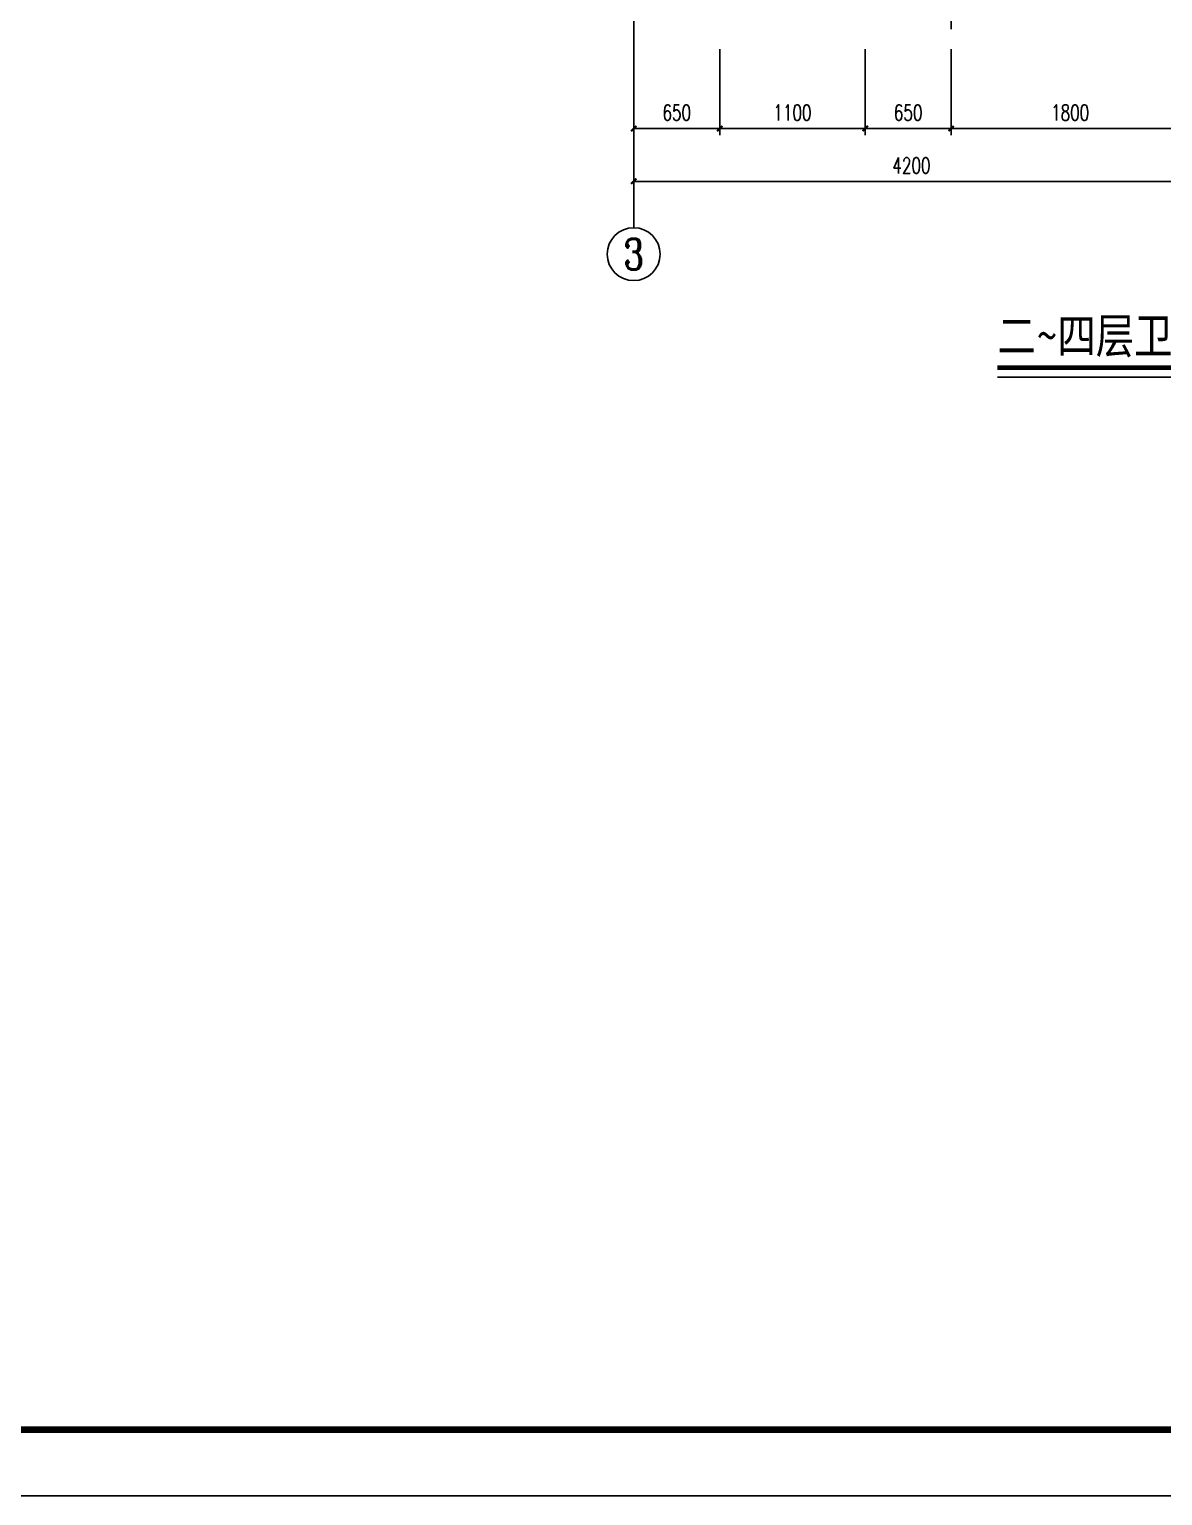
# Model space of a CAD drawing. Extents: x 6128144 to 12201635, y -1670122 to -706096.
# Drawn here: x 6210799 to 6219369, y -753340 to -742251 of the extents above; entities that cross this region are included whole.
import ezdxf
from ezdxf.enums import TextEntityAlignment as Align

# ---------------------------------------------------------------- set-up
doc = ezdxf.new("R2010")
doc.units = 0
doc.header["$LTSCALE"] = 1000
doc.header["$MEASUREMENT"] = 0
doc.linetypes.add('DOTE', pattern=[2.42, 2, -0.2, 0.02, -0.2])
doc.layers.get('0').update_dxf_attribs({"linetype": 'CONTINUOUS'})
doc.layers.get('Defpoints').update_dxf_attribs({"linetype": 'CONTINUOUS'})
for name, color, linetype in [('AXIS', 3, 'CONTINUOUS'), ('AXIS_TEXT', 7, 'CONTINUOUS'), ('DIM_SYMB', 3, 'CONTINUOUS'), ('DOTE', 252, 'CONTINUOUS'), ('PUB_DIM', 3, 'CONTINUOUS'), ('PUB_TEXT', 7, 'CONTINUOUS'), ('PUB_TITLE', 4, 'CONTINUOUS')]:
    doc.layers.add(name, color=color, linetype=linetype)
doc.styles.add('-宋体', font='', dxfattribs={"width": 0.8})
doc.styles.add('_TCH_AXIS', font='COMPLEX', dxfattribs={"bigfont": 'GBCBIG'})
doc.styles.add('_TCH_DIM_T3', font='SIMPLEX', dxfattribs={"width": 0.705882, "bigfont": 'GBCBIG'})
doc.styles.add('COMPLEX', font='COMPLEX')
doc.styles.get('-宋体').set_extended_font_data('SimSun')
doc.dimstyles.new('_TCH_ARCH&&50', dxfattribs={"dimtxt": 119, "dimasz": 40, "dimexe": 50, "dimexo": 100, "dimgap": 60.5, "dimtad": 1, "dimdec": 0, "dimzin": 0, "dimdsep": 46, "dimtxsty": '_TCH_DIM_T3', "dimblk": 'ARCHTICK', "dimcen": 0.09, "dimclrt": 7, "dimazin": 2, "dimtfac": 1, "dimtdec": 0, "dimtix": 1, "dimtmove": 2, "dimatfit": 3, "dimfxl": 0, "dimtolj": 1, "dimtzin": 0, "dimarcsym": 0})

# ---------------------------------------------------------------- blocks, each defined once
blk = doc.blocks.new('_AXISO')
blk.add_circle((0, 0), 0.5)
at = {"layer": 'AXIS_TEXT', "style": 'COMPLEX', "width": 1.041667}
blk.add_attdef('A', text='', height=0.56, dxfattribs=at).set_placement((-0.25, -0.28), (0.25, -0.28), align=Align.FIT)
blk = doc.blocks.new('_ArchTick')
at = {"color": 0, "linetype": 'ByBlock', "const_width": 0.4}
blk.add_lwpolyline([(-0.5, -0.5), (0.5, 0.5)], dxfattribs=at)
blk = doc.blocks.new('*D2246')
at = {"layer": 'Defpoints', "color": 0}
for p in [(6215369, -742301), (6216019, -742301), (6216019, -743001)]:
    blk.add_point(p, dxfattribs=at)
at = {"layer": 'PUB_DIM', "color": 0, "lineweight": -2}
for p, q in [((6215369, -742401), (6215369, -743051)), ((6216019, -742401), (6216019, -743051)), ((6215369, -743001), (6216019, -743001))]:
    blk.add_line(p, q, dxfattribs=at)
at = {"layer": 'PUB_DIM', "color": 0, "lineweight": -2, "xscale": 40, "yscale": 40, "zscale": 40, "rotation": 180}
blk.add_blockref('_ArchTick', (6215369, -743001), dxfattribs=at)
at = {"layer": 'PUB_DIM', "color": 0, "lineweight": -2, "xscale": 40, "yscale": 40, "zscale": 40}
blk.add_blockref('_ArchTick', (6216019, -743001), dxfattribs=at)
at = {"layer": 'PUB_DIM', "color": 7, "insert": (6215694, -742881), "char_height": 119, "attachment_point": 5, "style": '_TCH_DIM_T3'}
blk.add_mtext('\\A1;650', dxfattribs=at)
blk = doc.blocks.new('*D2247')
at = {"layer": 'Defpoints', "color": 0}
for p in [(6216019, -742301), (6217119, -742301), (6217119, -743001)]:
    blk.add_point(p, dxfattribs=at)
at = {"layer": 'PUB_DIM', "color": 0, "lineweight": -2}
for p, q in [((6216019, -742401), (6216019, -743051)), ((6217119, -742401), (6217119, -743051)), ((6216019, -743001), (6217119, -743001))]:
    blk.add_line(p, q, dxfattribs=at)
at = {"layer": 'PUB_DIM', "color": 0, "lineweight": -2, "xscale": 40, "yscale": 40, "zscale": 40, "rotation": 180}
blk.add_blockref('_ArchTick', (6216019, -743001), dxfattribs=at)
at = {"layer": 'PUB_DIM', "color": 0, "lineweight": -2, "xscale": 40, "yscale": 40, "zscale": 40}
blk.add_blockref('_ArchTick', (6217119, -743001), dxfattribs=at)
at = {"layer": 'PUB_DIM', "color": 7, "insert": (6216569, -742881), "char_height": 119, "attachment_point": 5, "style": '_TCH_DIM_T3'}
blk.add_mtext('\\A1;1100', dxfattribs=at)
blk = doc.blocks.new('*D2248')
at = {"layer": 'Defpoints', "color": 0}
for p in [(6217119, -742301), (6217769, -742301), (6217769, -743001)]:
    blk.add_point(p, dxfattribs=at)
at = {"layer": 'PUB_DIM', "color": 0, "lineweight": -2}
for p, q in [((6217119, -742401), (6217119, -743051)), ((6217769, -742401), (6217769, -743051)), ((6217119, -743001), (6217769, -743001))]:
    blk.add_line(p, q, dxfattribs=at)
at = {"layer": 'PUB_DIM', "color": 0, "lineweight": -2, "xscale": 40, "yscale": 40, "zscale": 40, "rotation": 180}
blk.add_blockref('_ArchTick', (6217119, -743001), dxfattribs=at)
at = {"layer": 'PUB_DIM', "color": 0, "lineweight": -2, "xscale": 40, "yscale": 40, "zscale": 40}
blk.add_blockref('_ArchTick', (6217769, -743001), dxfattribs=at)
at = {"layer": 'PUB_DIM', "color": 7, "insert": (6217444, -742881), "char_height": 119, "attachment_point": 5, "style": '_TCH_DIM_T3'}
blk.add_mtext('\\A1;650', dxfattribs=at)
blk = doc.blocks.new('*D2249')
at = {"layer": 'Defpoints', "color": 0}
for p in [(6217769, -742301), (6219569, -742301), (6219569, -743001)]:
    blk.add_point(p, dxfattribs=at)
at = {"layer": 'PUB_DIM', "color": 0, "lineweight": -2}
for p, q in [((6217769, -742401), (6217769, -743051)), ((6219569, -742401), (6219569, -743051)), ((6217769, -743001), (6219569, -743001))]:
    blk.add_line(p, q, dxfattribs=at)
at = {"layer": 'PUB_DIM', "color": 0, "lineweight": -2, "xscale": 40, "yscale": 40, "zscale": 40, "rotation": 180}
blk.add_blockref('_ArchTick', (6217769, -743001), dxfattribs=at)
at = {"layer": 'PUB_DIM', "color": 0, "lineweight": -2, "xscale": 40, "yscale": 40, "zscale": 40}
blk.add_blockref('_ArchTick', (6219569, -743001), dxfattribs=at)
at = {"layer": 'PUB_DIM', "color": 7, "insert": (6218669, -742881), "char_height": 119, "attachment_point": 5, "style": '_TCH_DIM_T3'}
blk.add_mtext('\\A1;1800', dxfattribs=at)
blk = doc.blocks.new('*D2256')
at = {"layer": 'AXIS', "color": 0, "lineweight": -2}
for p, q in [((6215369, -742401), (6215369, -743451)), ((6219569, -742401), (6219569, -743451)), ((6215369, -743401), (6219569, -743401))]:
    blk.add_line(p, q, dxfattribs=at)
at = {"layer": 'Defpoints', "color": 0}
for p in [(6215369, -742301), (6219569, -742301), (6219569, -743401)]:
    blk.add_point(p, dxfattribs=at)
at = {"layer": 'AXIS', "color": 0, "lineweight": -2, "xscale": 40, "yscale": 40, "zscale": 40, "rotation": 180}
blk.add_blockref('_ArchTick', (6215369, -743401), dxfattribs=at)
at = {"layer": 'AXIS', "color": 0, "lineweight": -2, "xscale": 40, "yscale": 40, "zscale": 40}
blk.add_blockref('_ArchTick', (6219569, -743401), dxfattribs=at)
at = {"layer": 'AXIS', "color": 7, "insert": (6217469, -743281), "char_height": 119, "attachment_point": 5, "style": '_TCH_DIM_T3'}
blk.add_mtext('\\A1;4200', dxfattribs=at)

msp = doc.modelspace()

# ---------------------------------------------------------------- linework, layer by layer
at = {"layer": 'AXIS', "color": 0}
msp.add_line((6215368.5, -742251.3), (6215368.5, -743751.3), dxfattribs=at)
at = {"layer": 'DIM_SYMB', "const_width": 35}
msp.add_lwpolyline([(6218119, -744810.9), (6221916, -744810.9)], dxfattribs=at)
at = {"layer": 'DIM_SYMB'}
msp.add_lwpolyline([(6218119, -744880.9), (6221913.3, -744880.9)], dxfattribs=at)
at = {"layer": 'DOTE', "linetype": 'DOTE'}
for p, q in [((6215368.5, -742251.3), (6215368.5, -734613.6)), ((6217768.5, -742251.3), (6217768.5, -738813.6))]:
    msp.add_line(p, q, dxfattribs=at)
at = {"layer": 'PUB_TITLE', "color": 4}
msp.add_lwpolyline([(6189773.7, -753339.6), (6231823.7, -753339.6), (6231823.7, -723639.6), (6189773.7, -723639.6)], close=True, dxfattribs=at)
at = {"layer": 'PUB_TITLE', "color": 4, "const_width": 50}
msp.add_lwpolyline([(6191023.7, -752839.6), (6231323.7, -752839.6), (6231323.7, -724139.6), (6191023.7, -724139.6)], close=True, dxfattribs=at)

# ---------------------------------------------------------------- block references
at = {"layer": 'AXIS', "color": 0}
ref = msp.add_blockref('_AXISO', (6215368.5, -743951.3), dxfattribs=dict(at, xscale=400, yscale=400, zscale=400))
ref.add_attrib('A', '3', dxfattribs={"layer": 'AXIS_TEXT', "color": 0, "height": 233, "style": '_TCH_AXIS'}).set_placement((6215290.9, -744067.8), (6215446.2, -744067.8), align=Align.FIT)

# ---------------------------------------------------------------- texts
at = {"layer": 'PUB_TEXT', "style": '-宋体', "width": 0.8}
for s, height, p in [('二', 265.8, (6218119, -744701)), ('四层卫生间给排水平面图', 265.823, (6218572.7, -744701)), ('~', 265.8, (6218421.5, -744701))]:
    msp.add_text(s, height=height, dxfattribs=at).set_placement(p)

# ---------------------------------------------------------------- dimensions: what is measured, and where the dimension line sits
at = {"layer": 'AXIS', "color": 0}
dim = msp.add_aligned_dim(p1=(6215368.5, -742301.3), p2=(6219568.5, -742301.3), distance=-1100, dimstyle='_TCH_ARCH&&50', dxfattribs=at)
dim.commit()
dim.dimension.update_dxf_attribs({"geometry": '*D2256', "text_midpoint": (6217468.5, -743281.3)})
at = {"layer": 'PUB_DIM', "color": 0}
for p1, p2, picture, middle in [((6215368.5, -742301.3), (6216018.5, -742301.3), '*D2246', (6215693.5, -742881.3)), ((6216018.5, -742301.3), (6217118.5, -742301.3), '*D2247', (6216568.5, -742881.3)), ((6217118.5, -742301.3), (6217768.5, -742301.3), '*D2248', (6217443.5, -742881.3)), ((6217768.5, -742301.3), (6219568.5, -742301.3), '*D2249', (6218668.5, -742881.3))]:
    dim = msp.add_aligned_dim(p1=p1, p2=p2, distance=-700, dimstyle='_TCH_ARCH&&50', dxfattribs=at)
    dim.commit()
    dim.dimension.update_dxf_attribs({"geometry": picture, "text_midpoint": middle})

doc.saveas('drawing.dxf')
